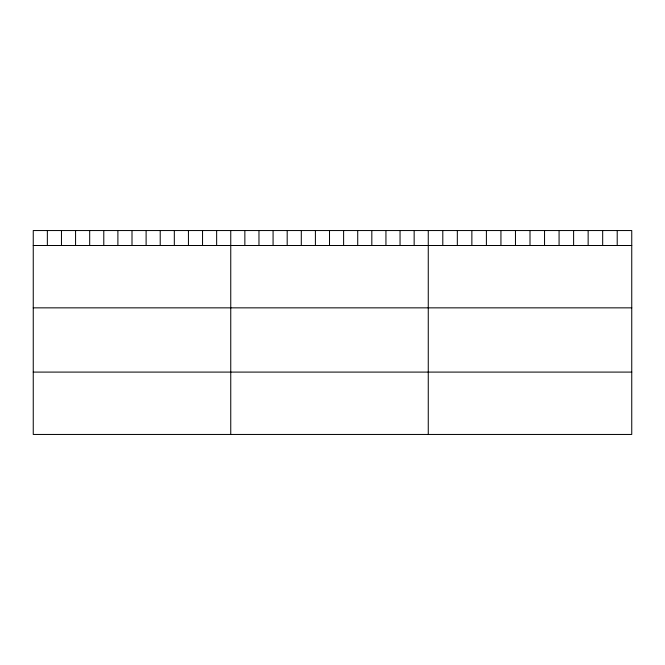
<?xml version="1.0" encoding="UTF-8"?>
<svg xmlns="http://www.w3.org/2000/svg" width="665" height="665" viewBox="0 0 665 665"><rect width="100%" height="100%" fill="white"/><g stroke="black" fill="none" stroke-linecap="round" stroke-linejoin="round"><path stroke-width="1" d="M631.75 245.501L631.75 434.453L33.25 434.453L33.25 230.547L631.75 230.547L631.75 245.501L33.25 245.501M33.25 307.853L631.75 307.853M33.25 372.092L631.75 372.092M617.211 230.547L617.211 245.501M602.681 230.547L602.681 245.501M588.143 230.547L588.143 245.501M573.612 230.547L573.612 245.501M559.074 230.547L559.074 245.501M544.544 230.547L544.544 245.501M530.005 230.547L530.005 245.501M515.466 230.547L515.466 245.501M500.936 230.547L500.936 245.501M486.398 230.547L486.398 245.501M471.867 230.547L471.867 245.501M457.329 230.547L457.329 245.501M442.799 230.547L442.799 245.501M428.26 230.547L428.26 434.453M414.154 230.547L414.154 245.501M400.047 230.547L400.047 245.501M385.941 230.547L385.941 245.501M371.826 230.547L371.826 245.501M357.72 230.547L357.72 245.501M343.614 230.547L343.614 245.501M329.507 230.547L329.507 245.501M315.401 230.547L315.401 245.501M301.295 230.547L301.295 245.501M287.189 230.547L287.189 245.501M273.074 230.547L273.074 245.501M258.968 230.547L258.968 245.501M244.861 230.547L244.861 245.501M230.755 230.547L230.755 434.453M216.649 230.547L216.649 245.501M202.542 230.547L202.542 245.501M188.436 230.547L188.436 245.501M174.321 230.547L174.321 245.501M160.215 230.547L160.215 245.501M146.109 230.547L146.109 245.501M132.003 230.547L132.003 245.501M117.896 230.547L117.896 245.501M103.79 230.547L103.79 245.501M89.684 230.547L89.684 245.501M75.569 230.547L75.569 245.501M61.463 230.547L61.463 245.501M47.356 230.547L47.356 245.501"/></g></svg>
